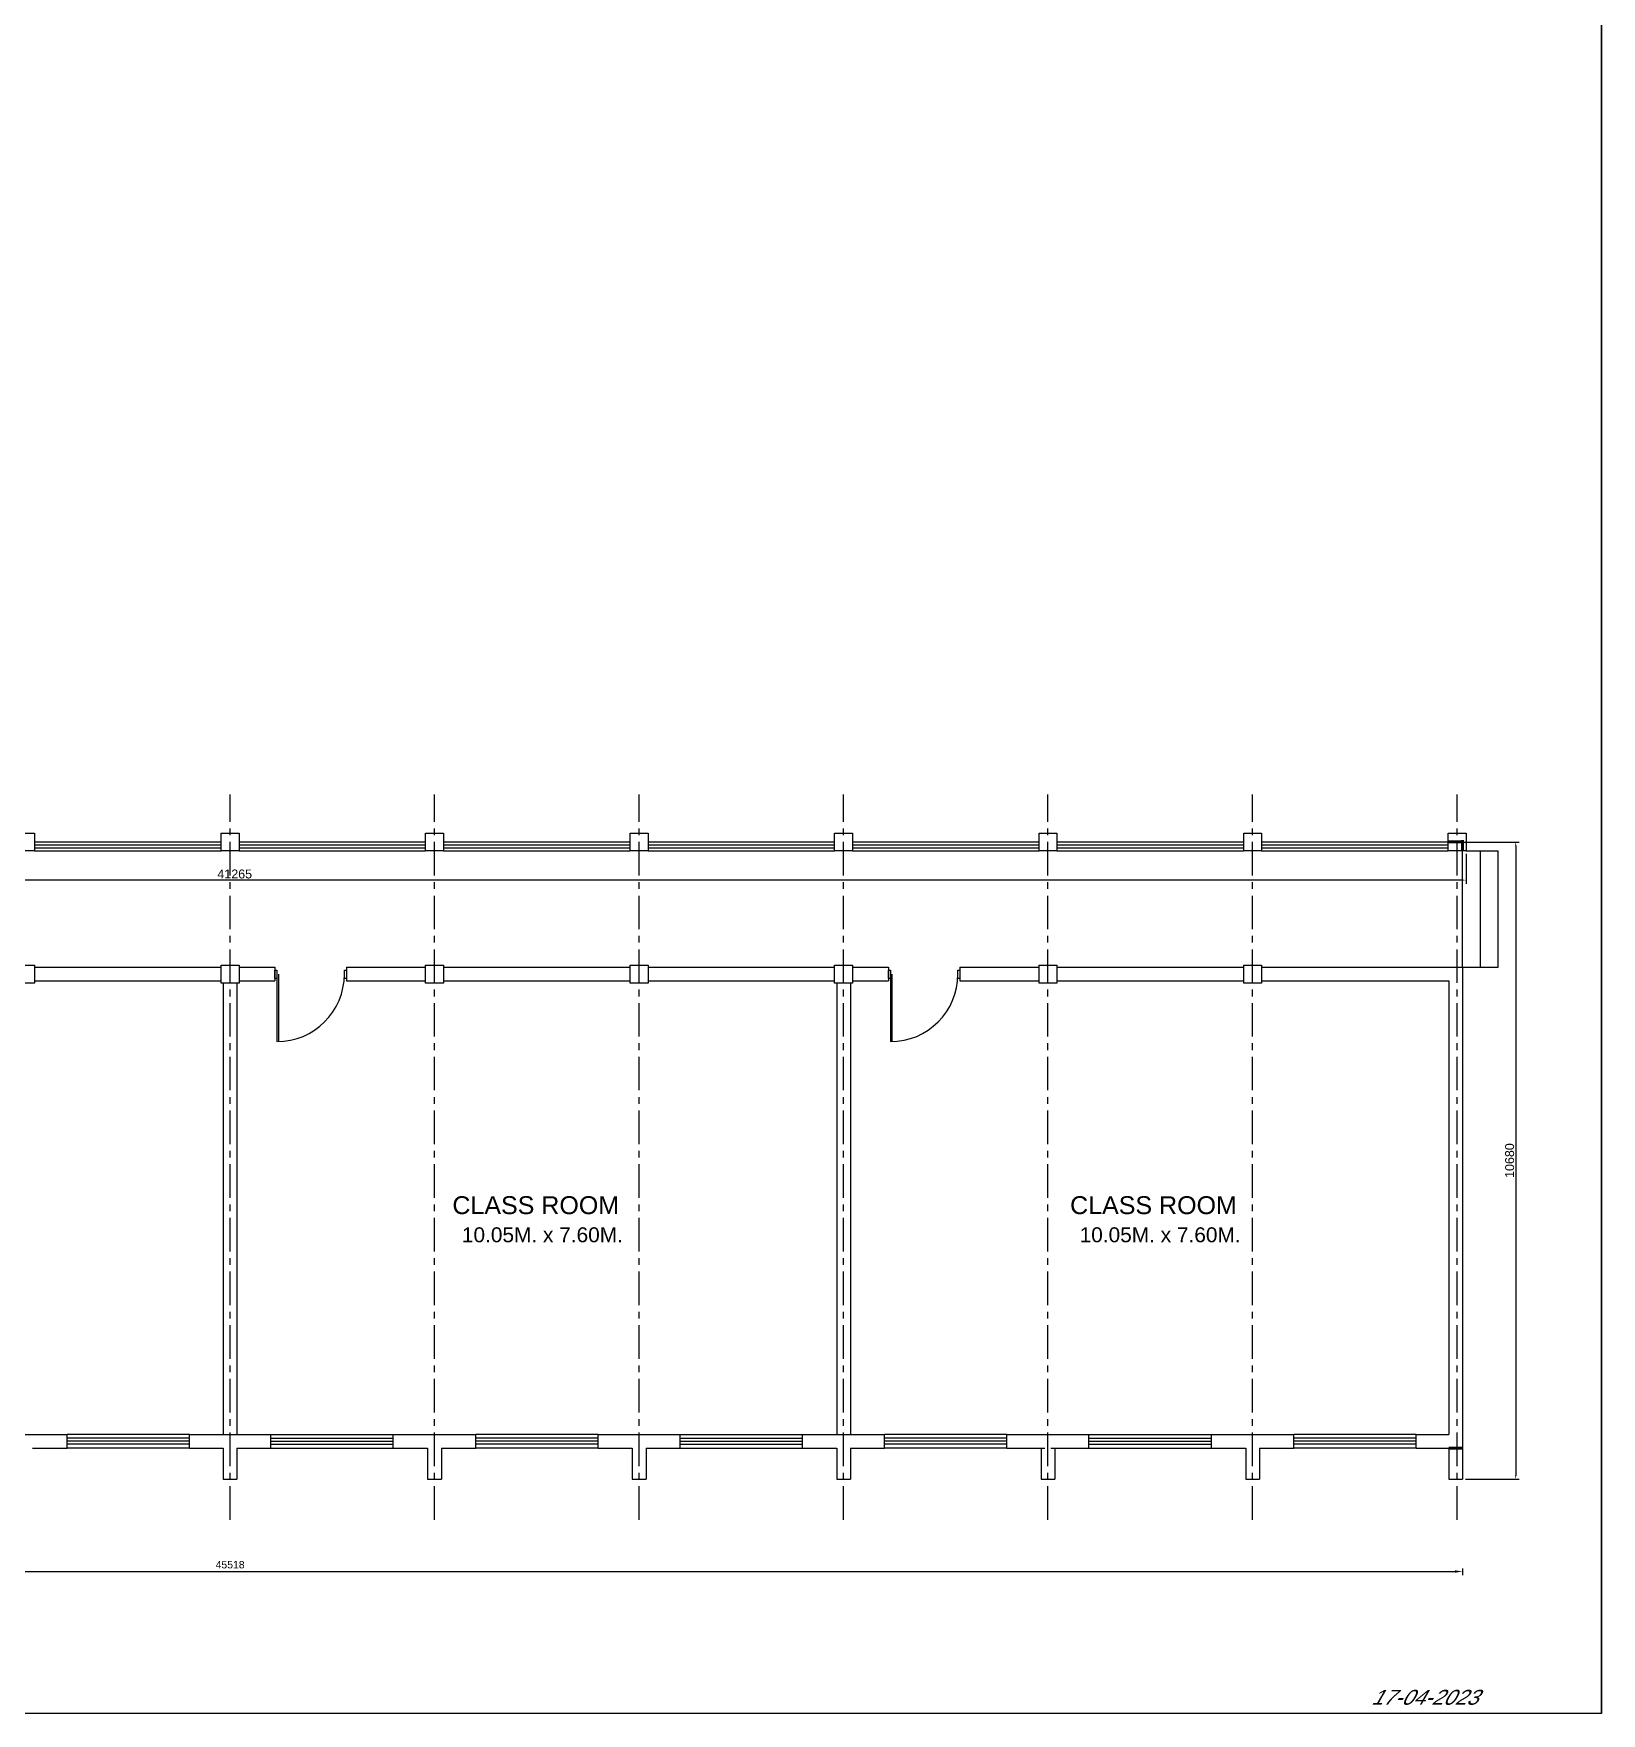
# Model space of a CAD drawing. Extents: x 348043 to 758301, y 133827 to 256568.
# Drawn here: x 371608 to 397879, y 163455 to 191611 of the extents above; entities that cross this region are included whole.
import ezdxf

# ---------------------------------------------------------------- set-up
doc = ezdxf.new("R2010")
doc.units = 0
doc.header["$LTSCALE"] = 900
doc.header["$MEASUREMENT"] = 0
doc.header["$PDMODE"] = 34
doc.linetypes.add('ACAD_ISO02W100', pattern=[15, 12, -3])
doc.linetypes.add('CENTER', pattern=[2, 1.25, -0.25, 0.25, -0.25])
doc.layers.get('DEFPOINTS').update_dxf_attribs({"color": 3, "linetype": 'CONTINUOUS'})
doc.layers.add('COL', color=6, linetype='CONTINUOUS', lineweight=25)
doc.layers.add('door', color=163, linetype='CONTINUOUS')
doc.layers.add('TEXT', color=2, linetype='CONTINUOUS')
doc.styles.add('ROMANS', font='arial.ttf')
doc.dimstyles.new('MSADIM', dxfattribs={"dimscale": 50, "dimtxt": 2.5, "dimasz": 2.5, "dimexe": 1.2, "dimexo": 1, "dimgap": 1, "dimtad": 1, "dimdec": 0, "dimzin": 1, "dimdsep": 46, "dimtxsty": 'ROMANS', "dimcen": 0, "dimclrd": 3, "dimclrt": 6, "dimadec": 0, "dimazin": 0, "dimtfac": 1, "dimtdec": 0, "dimtofl": 0, "dimtmove": 0, "dimatfit": 3, "dimfxl": 1, "dimtvp": 0.1, "dimtolj": 1, "dimtzin": 1, "dimarcsym": 0})

# ---------------------------------------------------------------- blocks, each defined once
blk = doc.blocks.new('*D242')
at = {"layer": 'DEFPOINTS', "color": 0, "lineweight": 50, "ltscale": 1.25}
for p in [(395551, 167381), (350033, 167114), (395551, 165834)]:
    blk.add_point(p, dxfattribs=at)
at = {"layer": 'door', "color": 0, "lineweight": -2, "ltscale": 1.25}
for p, q in [((350033, 165884), (350033, 165774)), ((395551, 165884), (395551, 165774))]:
    blk.add_line(p, q, dxfattribs=at)
at = {"layer": 'door', "color": 3, "lineweight": -2, "ltscale": 1.25}
blk.add_line((350158, 165834), (395426, 165834), dxfattribs=at)
at = {"layer": 'door', "color": 3, "lineweight": 50, "ltscale": 1.25}
for points in [[(350158, 165854), (350158, 165813), (350033, 165834)], [(395426, 165854), (395426, 165813), (395551, 165834)]]:
    blk.add_solid(points, dxfattribs=at)
at = {"layer": 'door', "color": 6, "lineweight": 50, "ltscale": 1.25, "insert": (374901, 165947), "char_height": 125, "attachment_point": 5, "style": 'ROMANS'}
blk.add_mtext('\\A1;45518', dxfattribs=at)
blk = doc.blocks.new('*D248')
at = {"layer": 'DEFPOINTS', "color": 0, "lineweight": 50, "ltscale": 1.25}
for p in [(354346, 177911), (395611, 177911), (354346, 177422)]:
    blk.add_point(p, dxfattribs=at)
at = {"layer": 'door', "color": 0, "linetype": 'ACAD_ISO02W100', "lineweight": 9, "ltscale": 1.25}
blk.add_line((354346, 177861), (354346, 177362), dxfattribs=at)
at = {"layer": 'door', "color": 0, "lineweight": 9, "ltscale": 1.25}
blk.add_line((395611, 177861), (395611, 177362), dxfattribs=at)
at = {"layer": 'door', "color": 3, "lineweight": 9, "ltscale": 1.25}
blk.add_line((395548, 177422), (354408, 177422), dxfattribs=at)
at = {"layer": 'door', "color": 3, "lineweight": 50, "ltscale": 1.25}
for points in [[(354408, 177433), (354408, 177412), (354346, 177422)], [(395548, 177433), (395548, 177412), (395611, 177422)]]:
    blk.add_solid(points, dxfattribs=at)
at = {"layer": 'door', "color": 6, "lineweight": 5, "ltscale": 1.25, "insert": (374978, 177524), "char_height": 150, "attachment_point": 5, "style": 'ROMANS'}
blk.add_mtext('\\A1;41265', dxfattribs=at)
blk = doc.blocks.new('*D250')
at = {"layer": 'DEFPOINTS', "color": 0, "lineweight": 50, "ltscale": 1.25}
for p in [(395311, 178061), (395551, 167381), (396443, 167381)]:
    blk.add_point(p, dxfattribs=at)
at = {"layer": 'door', "color": 0, "lineweight": 9, "ltscale": 1.25}
blk.add_line((395361, 178061), (396503, 178061), dxfattribs=at)
at = {"layer": 'door', "color": 3, "lineweight": 9, "ltscale": 1.25}
blk.add_line((396443, 177999), (396443, 167444), dxfattribs=at)
at = {"layer": 'door', "color": 0, "linetype": 'ACAD_ISO02W100', "lineweight": 9, "ltscale": 1.25}
blk.add_line((395601, 167381), (396503, 167381), dxfattribs=at)
at = {"layer": 'door', "color": 3, "lineweight": 50, "ltscale": 1.25}
for points in [[(396433, 177999), (396454, 177999), (396443, 178061)], [(396433, 167444), (396454, 167444), (396443, 167381)]]:
    blk.add_solid(points, dxfattribs=at)
at = {"layer": 'door', "color": 6, "lineweight": 5, "ltscale": 1.25, "insert": (396342, 172721), "char_height": 150, "attachment_point": 5, "rotation": 90, "style": 'ROMANS'}
blk.add_mtext('\\A1;10680', dxfattribs=at)

msp = doc.modelspace()

# ---------------------------------------------------------------- linework, layer by layer
at = {"layer": 'COL'}
for points in [[(371625.5, 178211.3), (371625.5, 177911.3), (371325.5, 177911.3), (371325.5, 178211.3)], [(375050.5, 178211.3), (375050.5, 177911.3), (374750.5, 177911.3), (374750.5, 178211.3)], [(378475.5, 178211.3), (378475.5, 177911.3), (378175.5, 177911.3), (378175.5, 178211.3)], [(381905.5, 178211.3), (381905.5, 177911.3), (381605.5, 177911.3), (381605.5, 178211.3)], [(385330.5, 178211.3), (385330.5, 177911.3), (385030.5, 177911.3), (385030.5, 178211.3)], [(388755.5, 178211.3), (388755.5, 177911.3), (388455.5, 177911.3), (388455.5, 178211.3)], [(392185.5, 178211.3), (392185.5, 177911.3), (391885.5, 177911.3), (391885.5, 178211.3)], [(395610.5, 178211.3), (395610.5, 177911.3), (395310.5, 177911.3), (395310.5, 178211.3)], [(371625.5, 175996.3), (371625.5, 175696.3), (371325.5, 175696.3), (371325.5, 175996.3)], [(375050.5, 175996.3), (375050.5, 175696.3), (374750.5, 175696.3), (374750.5, 175996.3)], [(378475.5, 175996.3), (378475.5, 175696.3), (378175.5, 175696.3), (378175.5, 175996.3)], [(381905.5, 175996.3), (381905.5, 175696.3), (381605.5, 175696.3), (381605.5, 175996.3)], [(385330.5, 175996.3), (385330.5, 175696.3), (385030.5, 175696.3), (385030.5, 175996.3)], [(388755.5, 175996.3), (388755.5, 175696.3), (388455.5, 175696.3), (388455.5, 175996.3)], [(392185.5, 175996.3), (392185.5, 175696.3), (391885.5, 175696.3), (391885.5, 175996.3)]]:
    msp.add_lwpolyline(points, close=True, dxfattribs=at)
at = {"layer": 'door', "color": 3, "lineweight": 5, "ltscale": 1.25}
msp.add_line((397879.1, 163455), (397879.1, 216521.8), dxfattribs=at)
at = {"layer": 'door', "linetype": 'CENTER', "ltscale": 0.5}
for p, q in [((374900.5, 166699.1), (374900.5, 178859.3)), ((378325.5, 166699.1), (378325.5, 178859.3)), ((381755.5, 166699.1), (381755.5, 178859.3)), ((385180.5, 166699.1), (385180.5, 178859.3)), ((388605.5, 166699.1), (388605.5, 178859.3)), ((392035.5, 166699.1), (392035.5, 178859.3)), ((395460.5, 166699.1), (395460.5, 178859.3))]:
    msp.add_line(p, q, dxfattribs=at)
at = {"layer": 'door', "color": 3, "ltscale": 1.25}
for p, q in [((371625.5, 178061.3), (374750.5, 178061.3)), ((375050.5, 178061.3), (378175.5, 178061.3)), ((378475.5, 178061.3), (381600.5, 178061.3)), ((381905.5, 178061.3), (385030.5, 178061.3)), ((385330.5, 178061.3), (388455.5, 178061.3)), ((388755.5, 178061.3), (391880.5, 178061.3)), ((392185.5, 178061.3), (395310.5, 178061.3)), ((371625.5, 177911.3), (374750.5, 177911.3)), ((375050.5, 177911.3), (378175.5, 177911.3)), ((378475.5, 177911.3), (381600.5, 177911.3)), ((381905.5, 177911.3), (385030.5, 177911.3)), ((385330.5, 177911.3), (388455.5, 177911.3)), ((388755.5, 177911.3), (391880.5, 177911.3)), ((392185.5, 177911.3), (395310.5, 177911.3)), ((371625.5, 175961.3), (374750.5, 175961.3)), ((371625.5, 175731.3), (374750.5, 175731.3)), ((374785.5, 175696.3), (374785.5, 168131.3)), ((375015.5, 175696.3), (375015.5, 168131.3)), ((375050.5, 175961.3), (375650.5, 175961.3)), ((375050.5, 175731.3), (375650.5, 175731.3)), ((375650.5, 175961.3), (375650.5, 175731.3)), ((376850.5, 175961.3), (378175.5, 175961.3)), ((376850.5, 175961.3), (376850.5, 175731.3)), ((376850.5, 175731.3), (378175.5, 175731.3)), ((378475.5, 175961.3), (381605.5, 175961.3)), ((378475.5, 175731.3), (381605.5, 175731.3)), ((381905.5, 175961.3), (385030.5, 175961.3)), ((381905.5, 175731.3), (385030.5, 175731.3)), ((385065.5, 175696.3), (385065.5, 168131.3)), ((385295.5, 175696.3), (385295.5, 168131.3)), ((385330.5, 175961.3), (385930.5, 175961.3)), ((385330.5, 175731.3), (385930.5, 175731.3)), ((385930.5, 175961.3), (385930.5, 175731.3)), ((387130.5, 175961.3), (388455.5, 175961.3)), ((387130.5, 175961.3), (387130.5, 175731.3)), ((387130.5, 175731.3), (388455.5, 175731.3)), ((388755.5, 175961.3), (391885.5, 175961.3)), ((388755.5, 175731.3), (391885.5, 175731.3)), ((392185.5, 175961.3), (395550.5, 175961.3)), ((392185.5, 175731.3), (395320.5, 175731.3)), ((395320.5, 175731.3), (395320.5, 168131.3)), ((395550.5, 175961.3), (395550.5, 167381.3)), ((370783, 168131.3), (372168, 168131.3)), ((372168, 167901.3), (372168, 168131.3)), ((374218, 168131.3), (375583, 168131.3)), ((374218, 167901.3), (374218, 168131.3)), ((375583, 167901.3), (375583, 168131.3)), ((377633, 168131.3), (379018, 168131.3)), ((377633, 167901.3), (377633, 168131.3)), ((379018, 167901.3), (379018, 168131.3)), ((381068, 168131.3), (382443, 168131.3)), ((381068, 167901.3), (381068, 168131.3)), ((382443, 167901.3), (382443, 168131.3)), ((384493, 168131.3), (385868, 168131.3)), ((384493, 167901.3), (384493, 168131.3)), ((385868, 167901.3), (385868, 168131.3)), ((387918, 168131.3), (389293, 168131.3)), ((387918, 167901.3), (387918, 168131.3)), ((389293, 167901.3), (389293, 168131.3)), ((391343, 168131.3), (392728, 168131.3)), ((391343, 167901.3), (391343, 168131.3)), ((392728, 167901.3), (392728, 168131.3)), ((394778, 168131.3), (395320.5, 168131.3)), ((394778, 167901.3), (394778, 168131.3)), ((371590.5, 167901.3), (372168, 167901.3)), ((374218, 167901.3), (374785.5, 167901.3)), ((374785.5, 167901.3), (374785.5, 167381.3)), ((375015.5, 167901.3), (375583, 167901.3)), ((375015.5, 167901.3), (375015.5, 167381.3)), ((377633, 167901.3), (378210.5, 167901.3)), ((378210.5, 167901.3), (378210.5, 167381.3)), ((378440.5, 167901.3), (379018, 167901.3)), ((378440.5, 167901.3), (378440.5, 167381.3)), ((381068, 167901.3), (381640.5, 167901.3)), ((381640.5, 167901.3), (381640.5, 167381.3)), ((381870.5, 167901.3), (382443, 167901.3)), ((381870.5, 167901.3), (381870.5, 167381.3)), ((384493, 167901.3), (385065.5, 167901.3)), ((385065.5, 167901.3), (385065.5, 167381.3)), ((385295.5, 167901.3), (385868, 167901.3)), ((385295.5, 167901.3), (385295.5, 167381.3)), ((387918, 167901.3), (388550.5, 167901.3)), ((388490.5, 167901.3), (388490.5, 167381.3)), ((388655.4, 167901.3), (389293, 167901.3)), ((388720.5, 167901.3), (388720.5, 167381.3)), ((391343, 167901.3), (391920.5, 167901.3)), ((391920.5, 167901.3), (391920.5, 167381.3)), ((392150.5, 167901.3), (392728, 167901.3)), ((392150.5, 167901.3), (392150.5, 167381.3)), ((394778, 167901.3), (395320.5, 167901.3)), ((395320.5, 167901.3), (395320.5, 167381.3)), ((395550.5, 167901.3), (395550.5, 167381.3)), ((374785.5, 167381.3), (375015.5, 167381.3)), ((378210.5, 167381.3), (378440.5, 167381.3)), ((381640.5, 167381.3), (381870.5, 167381.3)), ((385065.5, 167381.3), (385295.5, 167381.3)), ((388490.5, 167381.3), (388720.5, 167381.3)), ((391920.5, 167381.3), (392150.5, 167381.3)), ((395320.5, 167381.3), (395550.5, 167381.3))]:
    msp.add_line(p, q, dxfattribs=at)
at = {"layer": 'door', "color": 5, "lineweight": 5, "ltscale": 1.25}
for p, q in [((371625.5, 178011.3), (374750.5, 178011.3)), ((371625.5, 177961.3), (374750.5, 177961.3)), ((375050.5, 178011.3), (378175.5, 178011.3)), ((375050.5, 177961.3), (378175.5, 177961.3)), ((378475.5, 178011.3), (381600.5, 178011.3)), ((378475.5, 177961.3), (381600.5, 177961.3)), ((381905.5, 178011.3), (385030.5, 178011.3)), ((381905.5, 177961.3), (385030.5, 177961.3)), ((385330.5, 178011.3), (388455.5, 178011.3)), ((385330.5, 177961.3), (388455.5, 177961.3)), ((388755.5, 178011.3), (391880.5, 178011.3)), ((388755.5, 177961.3), (391880.5, 177961.3)), ((392185.5, 178011.3), (395310.5, 178011.3)), ((392185.5, 177961.3), (395310.5, 177961.3))]:
    msp.add_line(p, q, dxfattribs=at)
at = {"layer": 'door', "color": 1, "lineweight": 50, "ltscale": 1.25}
for p, q in [((395310.5, 178061.3), (395574.4, 178061.3)), ((395550.5, 177911.3), (395550.5, 178091.9)), ((395320.5, 167901.3), (395550.5, 167901.3))]:
    msp.add_line(p, q, dxfattribs=at)
at = {"layer": 'door', "color": 4, "lineweight": 20, "ltscale": 1.25}
for p, q in [((395550.5, 175961.3), (395550.5, 177911.3)), ((395610.5, 177911.3), (396150.5, 177911.3)), ((395850.5, 175961.3), (395850.5, 177911.3)), ((396150.5, 175961.3), (396150.5, 177911.3)), ((395550.5, 175961.3), (396150.5, 175961.3))]:
    msp.add_line(p, q, dxfattribs=at)
at = {"layer": 'door', "color": 13, "ltscale": 1.25}
for p, q in [((375685.8, 175844.1), (375685.8, 174714.5)), ((375709.2, 175844.1), (375709.2, 174714.5)), ((385965.8, 175844.1), (385965.8, 174714.5)), ((385989.2, 175844.1), (385989.2, 174714.5)), ((374218, 168131.3), (372168, 168131.3)), ((375583, 168131.3), (377633, 168131.3)), ((381068, 168131.3), (379018, 168131.3)), ((382443, 168131.3), (384493, 168131.3)), ((387918, 168131.3), (385868, 168131.3)), ((389293, 168131.3), (391343, 168131.3)), ((394778, 168131.3), (392728, 168131.3)), ((374218, 168066.3), (372168, 168066.3)), ((374218, 168016.3), (372168, 168016.3)), ((374218, 167966.3), (372168, 167966.3)), ((374218, 167901.3), (372168, 167901.3)), ((375583, 168066.3), (377633, 168066.3)), ((375583, 168016.3), (377633, 168016.3)), ((375583, 167966.3), (377633, 167966.3)), ((375583, 167901.3), (377633, 167901.3)), ((381068, 168066.3), (379018, 168066.3)), ((381068, 168016.3), (379018, 168016.3)), ((381068, 167966.3), (379018, 167966.3)), ((381068, 167901.3), (379018, 167901.3)), ((382443, 168066.3), (384493, 168066.3)), ((382443, 168016.3), (384493, 168016.3)), ((382443, 167966.3), (384493, 167966.3)), ((382443, 167901.3), (384493, 167901.3)), ((387918, 168066.3), (385868, 168066.3)), ((387918, 168016.3), (385868, 168016.3)), ((387918, 167966.3), (385868, 167966.3)), ((387918, 167901.3), (385868, 167901.3)), ((389293, 168066.3), (391343, 168066.3)), ((389293, 168016.3), (391343, 168016.3)), ((389293, 167966.3), (391343, 167966.3)), ((389293, 167901.3), (391343, 167901.3)), ((394778, 168066.3), (392728, 168066.3)), ((394778, 168016.3), (392728, 168016.3)), ((394778, 167966.3), (392728, 167966.3)), ((394778, 167901.3), (392728, 167901.3))]:
    msp.add_line(p, q, dxfattribs=at)
at = {"layer": 'door', "color": 3, "lineweight": 5, "ltscale": 1.25}
msp.add_lwpolyline([(348043, 216521.8), (397879.1, 216521.8), (397879.1, 163455), (348043, 163455)], close=True, dxfattribs=at)
at = {"layer": 'door', "color": 13, "ltscale": 1.25}
for points in [[(375650.5, 175914.9), (375685.8, 175914.9), (375685.8, 175773.3), (375650.5, 175773.3)], [(376815.3, 175914.9), (376850.5, 175914.9), (376850.5, 175773.3), (376815.3, 175773.3)], [(385930.5, 175914.9), (385965.8, 175914.9), (385965.8, 175773.3), (385930.5, 175773.3)], [(387095.3, 175914.9), (387130.5, 175914.9), (387130.5, 175773.3), (387095.3, 175773.3)]]:
    msp.add_lwpolyline(points, close=True, dxfattribs=at)
for centre in [(375685.8, 175844.1), (385965.8, 175844.1)]:
    msp.add_arc(centre, 1129.6, 270, 0, dxfattribs=at)

# ---------------------------------------------------------------- texts
at = {"layer": 'TEXT', "color": 4, "style": 'ROMANS'}
for s, height, p in [('CLASS ROOM', 300, (378625.4, 171823.7)), ('CLASS ROOM', 300, (388976.4, 171823.7)), ('10.05M. x 7.60M.', 250, (378784.8, 171352.4)), ('10.05M. x 7.60M.', 250, (389135.8, 171352.4))]:
    msp.add_text(s, height=height, dxfattribs=at).set_placement(p)
at = {"layer": 'TEXT', "color": 4, "style": 'ROMANS', "oblique": 30}
msp.add_text('17-04-2023', height=250, dxfattribs=at).set_placement((394014.8, 163599.9))

# ---------------------------------------------------------------- dimensions: what is measured, and where the dimension line sits
at = {"layer": 'door', "color": 1, "lineweight": 5, "ltscale": 1.25}
dim = msp.add_linear_dim(base=(396443.4, 167381.3), p1=(395310.5, 178061.3), p2=(395550.5, 167381.3), angle=90, dimstyle='MSADIM', override={"dimtxt": 3, "dimasz": 1.25, "dimgap": 0.5, "dimlwd": 9, "dimlwe": 9}, dxfattribs=at)
dim.commit()
dim.dimension.update_dxf_attribs({"geometry": '*D250', "text_midpoint": (396341.8, 172721.3)})
dim = msp.add_linear_dim(base=(354345.5, 177422.3), p1=(395610.5, 177911.3), p2=(354345.5, 177911.3), dimstyle='MSADIM', override={"dimtxt": 3, "dimasz": 1.25, "dimgap": 0.5, "dimlwd": 9, "dimlwe": 9}, dxfattribs=at)
dim.commit()
dim.dimension.update_dxf_attribs({"geometry": '*D248', "text_midpoint": (374978, 177523.9)})
at = {"layer": 'door', "color": 1, "lineweight": 50, "ltscale": 1.25}
dim = msp.add_linear_dim(base=(395550.5, 165833.5), p1=(350032.7, 167114.5), p2=(395550.5, 167381.3), dimstyle='MSADIM', override={"dimfxlon": 1}, dxfattribs=at)
dim.commit()
dim.dimension.update_dxf_attribs({"geometry": '*D242', "text_midpoint": (374900.5, 165833.5), "dimtype": 160})

doc.saveas('drawing.dxf')
